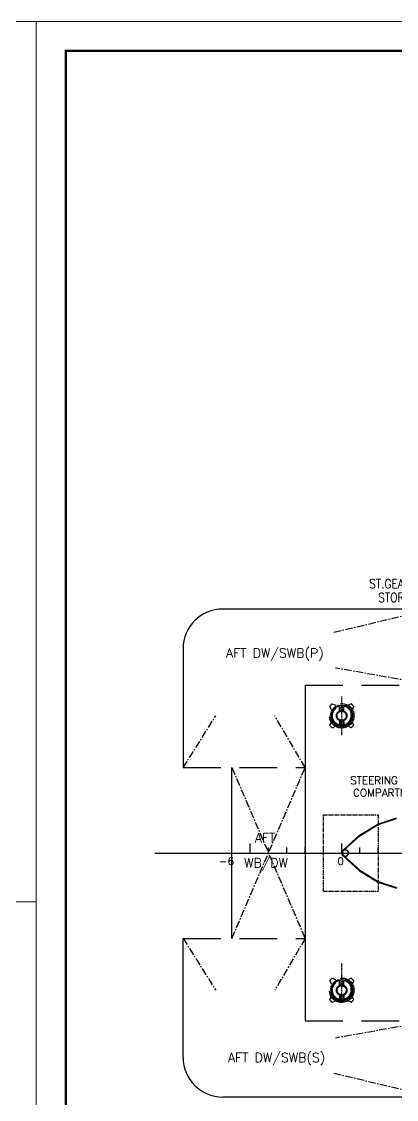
# Model space of a CAD drawing. Header units: millimetres. Extents: x 1638 to 3309, y -435 to 1865.
# Drawn here: x 2055.1 to 2118.4, y -319.9 to -137.9 of the extents above; entities that cross this region are included whole.
import ezdxf

# ---------------------------------------------------------------- set-up
doc = ezdxf.new("R2010")
doc.units = ezdxf.units.MM
for name, pattern in [('CENTER', [2, 1.25, -0.25, 0.25, -0.25]), ('DASHDOT', [0.54, 0.3, -0.08, 0.08, -0.08]), ('HIDDEN', [9.525, 6.35, -3.175])]:
    doc.linetypes.add(name, pattern=pattern)
doc.layers.add('ballast', color=1, linetype='HIDDEN', lineweight=25)
doc.layers.add('Template', color=7, linetype='Continuous', lineweight=0)
for name, color, linetype in [('Frame', 243, 'Continuous'), ('Ref-1', 6, 'CENTER'), ('TEXT', 4, 'Continuous')]:
    doc.layers.add(name, color=color, linetype=linetype)
doc.styles.add('ROMANS', font='ROMANS.SHX')

# ---------------------------------------------------------------- blocks, each defined once
blk = doc.blocks.new('BACK')
at = {"layer": 'Template', "ltscale": 30}
blk.add_lwpolyline([(0, 45428), (63809, 45428), (63809, 0), (0, 0)], close=True, dxfattribs=at)
blk = doc.blocks.new('Goltens_Isometric_A3_2_8')
at = {"layer": 'Template', "flags": 128}
for points in [[(0, 297), (420, 297)], [(420, 297), (420, 0)], [(420, 148.32), (415.01, 148.32)]]:
    blk.add_lwpolyline(points, dxfattribs=at)
blk = doc.blocks.new('EXISTING BALLAST SYSTEM')
at = {"color": 8, "linetype": 'Continuous'}
for p, q in [((2350.22, -237.1), (2089.05, -237.1)), ((2082.36, -243.8), (2082.36, -263.89)), ((2102.96, -249.98), (2102.96, -306.64)), ((2090.6, -292.74), (2090.6, -263.89)), ((2082.36, -312.82), (2082.36, -292.73)), ((2350.22, -319.52), (2089.05, -319.52))]:
    blk.add_line(p, q, dxfattribs=at)
at = {"color": 8}
for p, q in [((2102.96, -249.98), (2124.6, -249.98)), ((2107.11, -253.55), (2107.36, -254.07)), ((2107.57, -253.1), (2108.08, -253.35)), ((2108.76, -254.32), (2108.76, -253.59)), ((2108.9, -254.27), (2108.9, -253.57)), ((2109.39, -254.27), (2109.39, -253.57)), ((2109.53, -254.32), (2109.53, -253.59)), ((2110.72, -253.1), (2110.21, -253.35)), ((2111.18, -253.55), (2110.92, -254.07)), ((2107.11, -256.71), (2107.36, -256.2)), ((2108.76, -255.94), (2108.76, -256.67)), ((2108.9, -256), (2108.9, -256.7)), ((2109.39, -256), (2109.39, -256.7)), ((2109.53, -255.94), (2109.53, -256.67)), ((2111.18, -256.71), (2110.92, -256.2)), ((2107.57, -257.17), (2108.08, -256.91)), ((2110.72, -257.17), (2110.21, -256.91)), ((2082.36, -263.89), (2102.96, -263.89)), ((2082.36, -292.73), (2102.96, -292.73)), ((2107.11, -299.91), (2107.36, -300.42)), ((2107.57, -299.45), (2108.08, -299.71)), ((2108.76, -300.68), (2108.76, -299.95)), ((2108.9, -300.62), (2108.9, -299.92)), ((2109.39, -300.62), (2109.39, -299.92)), ((2109.53, -300.68), (2109.53, -299.95)), ((2110.72, -299.45), (2110.21, -299.71)), ((2111.18, -299.91), (2110.92, -300.42)), ((2107.11, -303.07), (2107.36, -302.55)), ((2107.57, -303.52), (2108.08, -303.27)), ((2108.76, -302.3), (2108.76, -303.03)), ((2108.9, -302.35), (2108.9, -303.05)), ((2109.39, -302.35), (2109.39, -303.05)), ((2109.53, -302.3), (2109.53, -303.03)), ((2110.72, -303.52), (2110.21, -303.27)), ((2111.18, -303.07), (2110.92, -302.55)), ((2102.96, -306.64), (2124.6, -306.64))]:
    blk.add_line(p, q, dxfattribs=at)
at = {"color": 8, "linetype": 'DASHDOT'}
for p, q in [((2109.14, -258.39), (2109.14, -251.87)), ((2109.14, -303.46), (2109.14, -296.94))]:
    blk.add_line(p, q, dxfattribs=at)
at = {"color": 8, "linetype": 'CENTER'}
for p, q in [((2108.83, -254.29), (2108.83, -253.58)), ((2109.46, -254.29), (2109.46, -253.58)), ((2108.83, -255.97), (2108.83, -256.68)), ((2109.46, -255.97), (2109.46, -256.68)), ((2108.83, -300.65), (2108.83, -299.94)), ((2109.46, -300.65), (2109.46, -299.94)), ((2108.83, -302.33), (2108.83, -303.04)), ((2109.46, -302.33), (2109.46, -303.04))]:
    blk.add_line(p, q, dxfattribs=at)
at = {"color": 8, "linetype": 'HIDDEN'}
for p, q in [((2115.27, -273.41), (2118.38, -272.37)), ((2115.32, -273.52), (2118.42, -272.49)), ((2112.16, -275.3), (2115.27, -273.41)), ((2112.23, -275.4), (2115.32, -273.52)), ((2109.38, -277.81), (2112.16, -275.3)), ((2109.47, -277.9), (2112.23, -275.4)), ((2109.38, -278.81), (2112.16, -281.32)), ((2109.47, -278.72), (2112.23, -281.22)), ((2112.16, -281.32), (2115.27, -283.21)), ((2112.23, -281.22), (2115.32, -283.1)), ((2115.27, -283.21), (2118.38, -284.25)), ((2115.32, -283.1), (2118.42, -284.13))]:
    blk.add_line(p, q, dxfattribs=at)
at = {"color": 8}
for centre, radius in [((2109.14, -255.13), 2.07), ((2107.39, -254.82), 0.105), ((2107.47, -254.52), 0.105), ((2107.6, -254.24), 0.105), ((2109.14, -255.13), 1.58), ((2107.78, -253.99), 0.105), ((2108, -253.77), 0.105), ((2108.26, -253.59), 0.105), ((2109.14, -255.13), 0.899), ((2109.14, -255.13), 0.773), ((2109.14, -255.13), 0.773), ((2109.14, -255.13), 0.773), ((2108.54, -253.46), 0.105), ((2109.75, -253.46), 0.105), ((2110.03, -253.59), 0.105), ((2110.29, -253.77), 0.105), ((2110.5, -253.99), 0.105), ((2110.68, -254.24), 0.105), ((2110.81, -254.52), 0.105), ((2110.89, -254.82), 0.105), ((2107.37, -255.13), 0.105), ((2107.39, -255.44), 0.105), ((2107.47, -255.74), 0.105), ((2107.6, -256.02), 0.105), ((2107.78, -256.27), 0.105), ((2108, -256.49), 0.105), ((2108.26, -256.67), 0.105), ((2108.54, -256.8), 0.105), ((2109.75, -256.8), 0.105), ((2110.03, -256.67), 0.105), ((2110.29, -256.49), 0.105), ((2110.5, -256.27), 0.105), ((2110.68, -256.02), 0.105), ((2110.81, -255.74), 0.105), ((2110.89, -255.44), 0.105), ((2110.92, -255.13), 0.105), ((2108.83, -256.88), 0.105), ((2109.14, -256.91), 0.105), ((2109.45, -256.88), 0.105), ((2109.14, -301.49), 2.07), ((2109.14, -301.49), 1.58), ((2107.78, -300.35), 0.105), ((2108, -300.13), 0.105), ((2108.26, -299.95), 0.105), ((2108.54, -299.82), 0.105), ((2109.75, -299.82), 0.105), ((2110.03, -299.95), 0.105), ((2110.29, -300.13), 0.105), ((2110.5, -300.35), 0.105), ((2107.37, -301.49), 0.105), ((2107.39, -301.18), 0.105), ((2107.39, -301.8), 0.105), ((2107.47, -300.88), 0.105), ((2107.47, -302.1), 0.105), ((2107.6, -300.6), 0.105), ((2109.14, -301.49), 0.899), ((2109.14, -301.49), 0.773), ((2109.14, -301.49), 0.773), ((2109.14, -301.49), 0.773), ((2110.68, -300.6), 0.105), ((2110.81, -300.88), 0.105), ((2110.81, -302.1), 0.105), ((2110.89, -301.18), 0.105), ((2110.89, -301.8), 0.105), ((2110.92, -301.49), 0.105), ((2107.6, -302.38), 0.105), ((2107.78, -302.63), 0.105), ((2108, -302.85), 0.105), ((2108.26, -303.03), 0.105), ((2108.54, -303.16), 0.105), ((2108.83, -303.24), 0.105), ((2109.14, -303.27), 0.105), ((2109.45, -303.24), 0.105), ((2109.75, -303.16), 0.105), ((2110.03, -303.03), 0.105), ((2110.29, -302.85), 0.105), ((2110.5, -302.63), 0.105), ((2110.68, -302.38), 0.105)]:
    blk.add_circle(centre, radius, dxfattribs=at)
at = {"color": 8, "linetype": 'CENTER'}
for centre in [(2109.14, -255.13), (2109.14, -301.49)]:
    blk.add_circle(centre, 1.78, dxfattribs=at)
at = {"color": 8, "linetype": 'Continuous'}
for centre, start, end in [((2089.05, -243.8), 90, 180), ((2089.05, -312.82), 180, 270)]:
    blk.add_arc(centre, 6.7, start, end, dxfattribs=at)
at = {"color": 8}
for centre, radius, start, end in [((2109.14, -255.13), 2.58, 127.7763, 142.2237), ((2109.14, -255.13), 2.58, 37.7763, 52.2237), ((2109.14, -255.13), 2.58, 217.7763, 232.2237), ((2109.14, -255.13), 2.58, 307.7763, 322.2237), ((2109.78, -278.31), 0.639, 128.3224, 180), ((2109.78, -278.31), 0.639, 128.3224, 180), ((2109.78, -278.31), 0.639, 180, 231.6776), ((2109.78, -278.31), 0.639, 180, 231.6776), ((2109.78, -278.31), 0.515, 0, 180), ((2109.78, -278.31), 0.515, 0, 180), ((2109.78, -278.31), 0.515, 180, 0), ((2109.78, -278.31), 0.515, 180, 0), ((2109.14, -301.49), 2.58, 127.7763, 142.2237), ((2109.14, -301.49), 2.58, 37.7763, 52.2237), ((2109.14, -301.49), 2.58, 217.7763, 232.2237), ((2109.14, -301.49), 2.58, 307.7763, 322.2237)]:
    blk.add_arc(centre, radius, start, end, dxfattribs=at)
at = {"color": 8, "linetype": 'HIDDEN'}
for radius, start, end in [(0.639, 128.3224, 180), (0.639, 180, 231.6776), (0.515, 0, 180), (0.515, 180, 0)]:
    blk.add_arc((2109.78, -278.31), radius, start, end, dxfattribs=at)
at = {"layer": 'Frame', "color": 8}
for p, q in [((2093.69, -278.31), (2093.69, -276.7)), ((2109.14, -278.31), (2109.14, -276.7)), ((2077.57, -278.31), (2279.13, -278.31)), ((2090.6, -278.31), (2090.6, -277.35)), ((2096.78, -278.31), (2096.78, -277.35)), ((2099.87, -278.31), (2099.87, -277.35)), ((2102.96, -278.31), (2102.96, -277.35)), ((2106.05, -278.31), (2106.05, -277.35)), ((2112.23, -278.31), (2112.23, -277.35)), ((2115.32, -278.31), (2115.32, -277.35))]:
    blk.add_line(p, q, dxfattribs=at)
at = {"layer": 'Ref-1', "color": 8}
for p, q in [((2124.6, -237.1), (2107.72, -241.09)), ((2124.6, -249.98), (2108.08, -247.06)), ((2082.36, -263.89), (2087.86, -255.14)), ((2102.96, -263.89), (2097.85, -255.14)), ((2090.6, -263.89), (2102.96, -292.73)), ((2090.6, -292.73), (2102.96, -263.89)), ((2082.36, -292.73), (2087.86, -301.48)), ((2102.96, -292.73), (2097.85, -301.48)), ((2124.6, -306.64), (2108.08, -309.56)), ((2124.6, -319.52), (2107.72, -315.53))]:
    blk.add_line(p, q, dxfattribs=at)
at = {"layer": 'Ref-1', "color": 8, "ltscale": 0.5}
for p, q in [((2106.05, -284.75), (2106.05, -271.87)), ((2106.05, -271.87), (2115.32, -271.87)), ((2115.32, -271.87), (2115.32, -284.75)), ((2106.05, -284.75), (2115.32, -284.75))]:
    blk.add_line(p, q, dxfattribs=at)
at = {"color": 8, "linetype": 'Continuous', "style": 'ROMANS'}
for s, height, p in [('AFT DW/SWB(P)', 1.5454, (2089.61, -245.31)), ('AFT', 1.545, (2094.48, -276.52)), ('WB/DW', 1.545, (2092.65, -280.73)), ('AFT DW/SWB(S)', 1.5454, (2089.94, -313.63))]:
    blk.add_text(s, height=height, dxfattribs=at).set_placement(p)
at = {"color": 8, "style": 'ROMANS'}
for s, p in [('STEERING GEAR', (2110.57, -266.68)), ('COMPARTMENT', (2111.06, -268.78))]:
    blk.add_text(s, height=1.2878, dxfattribs=at).set_placement(p)
at = {"layer": 'Frame', "color": 8, "style": 'ROMANS'}
for s, p in [(' -6', (2087.53, -280.33)), (' 0', (2107.53, -280.33))]:
    blk.add_text(s, height=1.288, dxfattribs=at).set_placement(p)
at = {"layer": 'TEXT', "color": 8, "style": 'ROMANS', "width": 0.85}
for s, height, p in [('ST.GEAR HO ', 1.5454, (2113.77, -233.6)), (' STOR.TK', 1.545, (2114.38, -235.92))]:
    blk.add_text(s, height=height, dxfattribs=at).set_placement(p)

msp = doc.modelspace()

# ---------------------------------------------------------------- linework, layer by layer
at = {"layer": 'Template', "ltscale": 30}
msp.add_lwpolyline([(2057.56, -137.87), (2474.74, -137.87), (2474.74, -434.87), (2057.56, -434.87)], close=True, dxfattribs=at)
at = {"layer": 'Template', "const_width": 0.397}
msp.add_lwpolyline([(2469.79, -427.92), (2062.53, -427.92), (2062.53, -142.84), (2469.79, -142.84)], close=True, dxfattribs=at)

# ---------------------------------------------------------------- block references
at = {"layer": 'ballast'}
msp.add_blockref('EXISTING BALLAST SYSTEM', (0, 0), dxfattribs=at)
at = {"layer": 'Template', "ltscale": 1.5}
msp.add_blockref('Goltens_Isometric_A3_2_8', (1637.56, -434.87), dxfattribs=at)
at = {"layer": 'Template', "ltscale": 30, "xscale": 0.006537833433828425, "yscale": 0.006537833433828425, "zscale": 0.006537833433828425}
msp.add_blockref('BACK', (2057.56, -434.87), dxfattribs=at)

doc.saveas('drawing.dxf')
